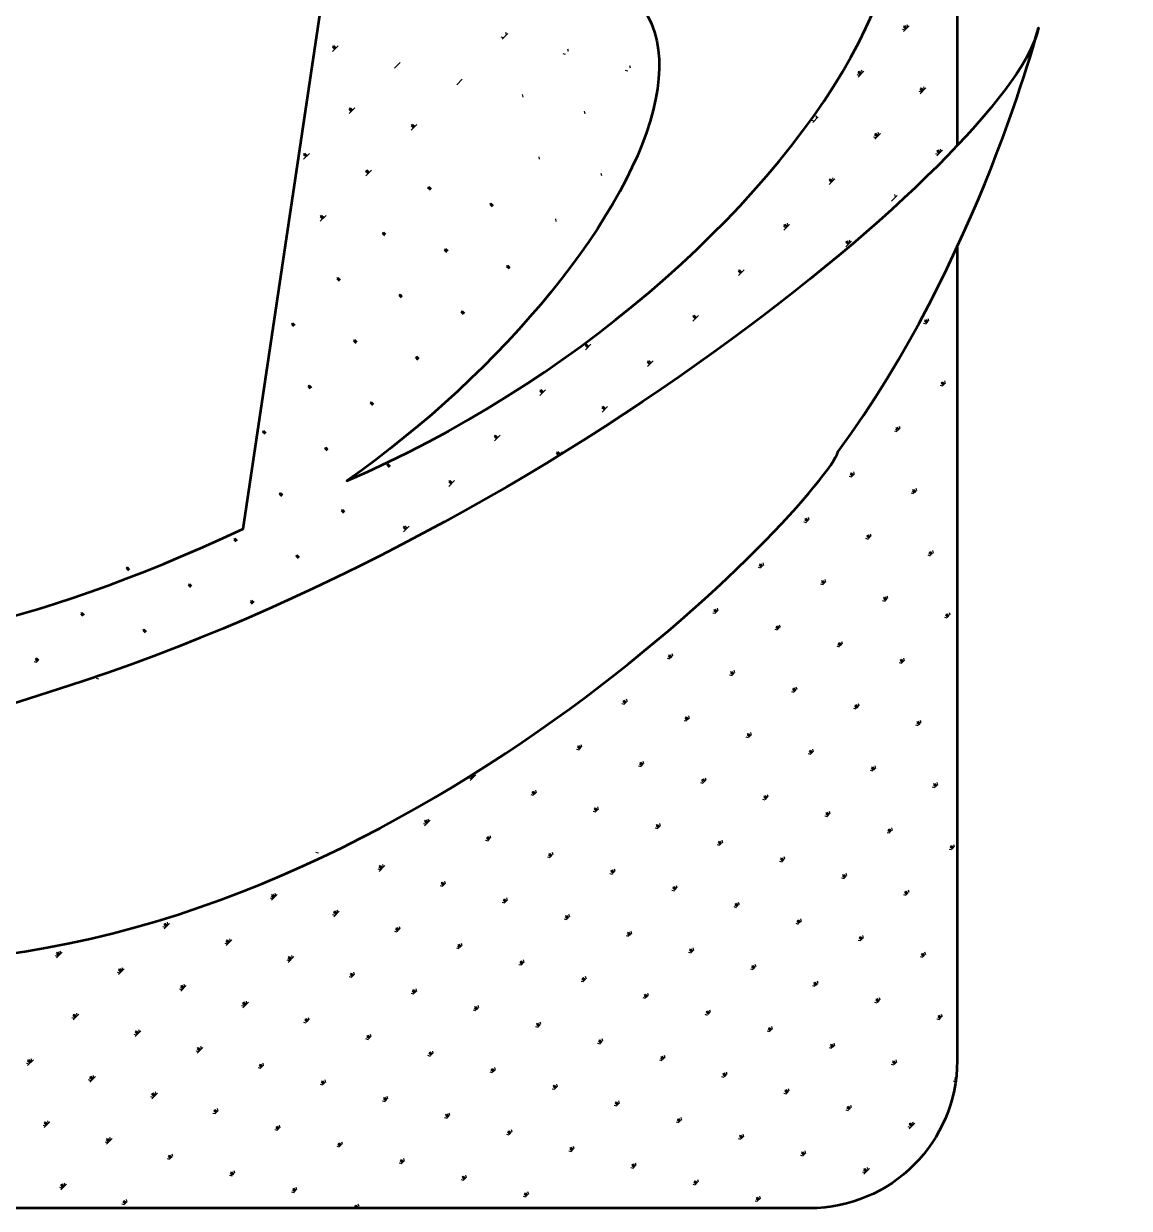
# Model space of a CAD drawing. Extents: x -2746917 to -971774, y -3334247 to -3250358.
# Drawn here: x -2189316 to -2188235, y -3277551 to -3276393 of the extents above; entities that cross this region are included whole.
import ezdxf

# ---------------------------------------------------------------- set-up
doc = ezdxf.new("R2010")
doc.units = 0
doc.header["$LTSCALE"] = 1000
doc.header["$MEASUREMENT"] = 0
doc.layers.get('0').update_dxf_attribs({"linetype": 'CONTINUOUS'})
doc.layers.add('PUB_TITLE', color=4, linetype='CONTINUOUS')

# ---------------------------------------------------------------- blocks, each defined once
blk = doc.blocks.new('A$C28727B96')
at = {"layer": 'PUB_TITLE', "color": 4}
for p, q in [((-297.7, 35497.7), (-300, 35500)), ((-297.1, 35498.4), (-299.8, 35501.2)), ((-299.8, 35495.7), (-294.3, 35501.2)), ((-296.4, 35499.1), (-298.6, 35501.4)), ((-295.7, 35499.8), (-296.3, 35502.3)), ((-691, 35489.5), (-693.4, 35490.1)), ((-692.4, 35488.1), (-686.8, 35493.7)), ((-688.2, 35492.3), (-688.9, 35494.7)), ((-298.4, 35497), (-300.9, 35497.7)), ((-856.2, 35478.3), (-858.4, 35480.5)), ((-855.5, 35479), (-858.3, 35481.7)), ((-858.3, 35476.2), (-852.7, 35481.7)), ((-854.8, 35479.7), (-857, 35481.9)), ((-627.5, 35476), (-628.1, 35478.4)), ((-797.6, 35459.9), (-792, 35465.5)), ((-630.3, 35473.2), (-632.7, 35473.9)), ((-569.5, 35456.9), (-572, 35457.6)), ((-566.8, 35459.7), (-567.4, 35462.2)), ((-342.9, 35452.6), (-345.3, 35453.2)), ((-342.2, 35453.3), (-344.4, 35455.5)), ((-341.5, 35454), (-344.3, 35456.8)), ((-344.3, 35451.2), (-338.7, 35456.8)), ((-340.8, 35454.7), (-343, 35456.9)), ((-340.1, 35455.4), (-340.8, 35457.8)), ((-736.8, 35443.6), (-731.3, 35449.2)), ((-279.4, 35439.1), (-280, 35441.5)), ((-671.9, 35431.5), (-672.6, 35434)), ((-282.2, 35436.3), (-284.6, 35437)), ((-281.5, 35437), (-283.7, 35439.2)), ((-280.8, 35437.7), (-283.6, 35440.5)), ((-283.6, 35434.9), (-278, 35440.5)), ((-280.1, 35438.4), (-282.3, 35440.6)), ((-839.9, 35417.5), (-842.1, 35419.8)), ((-839.2, 35418.2), (-842, 35421)), ((-842, 35415.5), (-836.5, 35421)), ((-838.5, 35418.9), (-840.8, 35421.2)), ((-611.2, 35415.3), (-611.9, 35417.7)), ((-387.3, 35408.1), (-389.8, 35408.8)), ((-388.7, 35406.7), (-383.2, 35412.3)), ((-384.6, 35410.9), (-385.2, 35413.3)), ((-779.2, 35401.3), (-781.4, 35403.5)), ((-778.5, 35402), (-781.3, 35404.8)), ((-781.3, 35399.2), (-775.7, 35404.8)), ((-777.8, 35402.7), (-780, 35404.9)), ((-325.9, 35392.6), (-328.2, 35394.8)), ((-325.2, 35393.3), (-328, 35396)), ((-328, 35390.5), (-322.5, 35396)), ((-324.5, 35393.9), (-326.8, 35396.2)), ((-323.8, 35394.6), (-324.5, 35397.1)), ((-326.6, 35391.9), (-329.1, 35392.5)), ((-884.4, 35373.1), (-886.6, 35375.3)), ((-883.7, 35373.8), (-886.5, 35376.6)), ((-886.5, 35371), (-880.9, 35376.6)), ((-883, 35374.5), (-885.2, 35376.7)), ((-655.7, 35370.8), (-656.3, 35373.2)), ((-265.9, 35375.6), (-268.3, 35376.2)), ((-265.2, 35376.3), (-267.4, 35378.5)), ((-264.5, 35377), (-267.3, 35379.8)), ((-267.3, 35374.2), (-261.7, 35379.8)), ((-263.8, 35377.7), (-266, 35379.9)), ((-263.1, 35378.4), (-263.8, 35380.8)), ((-823, 35357.5), (-825.7, 35360.3)), ((-825.7, 35354.7), (-820.2, 35360.3)), ((-822.3, 35358.2), (-824.5, 35360.4)), ((-823.7, 35356.8), (-825.9, 35359)), ((-594.9, 35354.5), (-595.6, 35357)), ((-370.4, 35348.1), (-372.6, 35350.3)), ((-369.7, 35348.8), (-372.5, 35351.6)), ((-372.5, 35346), (-366.9, 35351.6)), ((-369, 35349.5), (-371.2, 35351.7)), ((-368.3, 35350.2), (-369, 35352.6)), ((-762.9, 35340.6), (-765.2, 35342.8)), ((-762.2, 35341.2), (-765, 35344)), ((-761.5, 35341.9), (-763.8, 35344.2)), ((-702.2, 35324.3), (-704.4, 35326.5)), ((-701.5, 35325), (-704.3, 35327.8)), ((-700.8, 35325.7), (-703, 35327.9)), ((-311.7, 35329.7), (-306.2, 35335.3)), ((-307.6, 35333.9), (-308.2, 35336.3)), ((-868.1, 35312.4), (-870.3, 35314.6)), ((-867.4, 35313.1), (-870.2, 35315.8)), ((-870.2, 35310.3), (-864.6, 35315.8)), ((-866.7, 35313.8), (-868.9, 35316)), ((-639.4, 35310.1), (-640, 35312.5)), ((-414.8, 35303.6), (-417.1, 35305.9)), ((-414.1, 35304.3), (-416.9, 35307.1)), ((-416.9, 35301.6), (-411.4, 35307.1)), ((-413.4, 35305), (-415.7, 35307.3)), ((-412.8, 35305.7), (-413.4, 35308.2)), ((-807.4, 35296.1), (-809.6, 35298.3)), ((-806.7, 35296.8), (-809.5, 35299.6)), ((-806, 35297.5), (-808.2, 35299.7)), ((-353.4, 35288.1), (-356.2, 35290.8)), ((-356.2, 35285.3), (-350.6, 35290.8)), ((-352.7, 35288.8), (-354.9, 35291)), ((-352, 35289.5), (-352.7, 35291.9)), ((-746.7, 35279.8), (-748.9, 35282)), ((-746, 35280.5), (-748.7, 35283.3)), ((-745.3, 35281.2), (-747.5, 35283.4)), ((-354.1, 35287.4), (-356.3, 35289.6)), ((-685.9, 35263.6), (-688.2, 35265.8)), ((-685.2, 35264.2), (-688, 35267)), ((-684.5, 35264.9), (-686.8, 35267.2)), ((-459.3, 35259.2), (-461.5, 35261.4)), ((-458.6, 35259.9), (-461.4, 35262.7)), ((-461.4, 35257.1), (-455.8, 35262.7)), ((-457.9, 35260.6), (-460.1, 35262.8)), ((-851.8, 35251.6), (-854.1, 35253.9)), ((-851.1, 35252.3), (-853.9, 35255.1)), ((-850.4, 35253), (-852.7, 35255.3)), ((-791.1, 35235.4), (-793.3, 35237.6)), ((-790.4, 35236.1), (-793.2, 35238.8)), ((-789.7, 35236.8), (-791.9, 35239)), ((-730.4, 35219.1), (-732.6, 35221.3)), ((-729.7, 35219.8), (-732.5, 35222.6)), ((-729, 35220.5), (-731.2, 35222.7)), ((-896.3, 35207.2), (-898.5, 35209.4)), ((-895.6, 35207.9), (-898.4, 35210.7)), ((-894.9, 35208.6), (-897.1, 35210.8)), ((-503.7, 35214.7), (-506, 35217)), ((-503.1, 35215.4), (-505.8, 35218.2)), ((-505.8, 35212.7), (-500.3, 35218.2)), ((-502.4, 35216.1), (-504.6, 35218.3)), ((-277.8, 35209.7), (-280.2, 35210.3)), ((-277.1, 35210.4), (-279.3, 35212.6)), ((-276.4, 35211.1), (-279.2, 35213.9)), ((-275.7, 35211.8), (-277.9, 35214)), ((-275, 35212.5), (-275.7, 35214.9)), ((-835.6, 35190.9), (-837.8, 35193.1)), ((-834.9, 35191.6), (-837.6, 35194.4)), ((-834.2, 35192.3), (-836.4, 35194.5)), ((-608.9, 35186.6), (-611.2, 35188.8)), ((-608.2, 35187.2), (-611, 35190)), ((-611, 35184.5), (-605.5, 35190)), ((-607.5, 35187.9), (-609.8, 35190.2)), ((-774.8, 35174.6), (-777.1, 35176.9)), ((-774.1, 35175.3), (-776.9, 35178.1)), ((-773.4, 35176), (-775.7, 35178.3)), ((-548.2, 35170.3), (-550.4, 35172.5)), ((-547.5, 35171), (-550.3, 35173.8)), ((-550.3, 35168.2), (-544.7, 35173.8)), ((-546.8, 35171.7), (-549, 35173.9)), ((-260.8, 35149.7), (-263.1, 35151.9)), ((-260.1, 35150.3), (-262.9, 35153.1)), ((-259.5, 35151), (-261.7, 35153.3)), ((-258.8, 35151.7), (-259.4, 35154.2)), ((-880, 35146.5), (-882.2, 35148.7)), ((-879.3, 35147.2), (-882.1, 35149.9)), ((-878.6, 35147.8), (-880.9, 35150.1)), ((-653.4, 35142.1), (-655.6, 35144.3)), ((-652.7, 35142.8), (-655.5, 35145.6)), ((-655.5, 35140), (-649.9, 35145.6)), ((-652, 35143.5), (-654.2, 35145.7)), ((-261.5, 35149), (-264, 35149.6)), ((-819.3, 35130.2), (-821.5, 35132.4)), ((-818.6, 35130.9), (-821.4, 35133.7)), ((-817.9, 35131.6), (-820.1, 35133.8)), ((-592, 35126.5), (-594.7, 35129.3)), ((-594.7, 35123.7), (-589.2, 35129.3)), ((-591.3, 35127.2), (-593.5, 35129.4)), ((-592.7, 35125.8), (-594.9, 35128)), ((-923.8, 35102.7), (-926.6, 35105.5)), ((-923.1, 35103.4), (-925.3, 35105.6)), ((-305.3, 35105.2), (-307.5, 35107.4)), ((-304.6, 35105.9), (-307.4, 35108.7)), ((-303.9, 35106.6), (-306.1, 35108.8)), ((-303.2, 35107.3), (-303.9, 35109.7)), ((-924.5, 35102), (-926.7, 35104.2)), ((-697.8, 35097.6), (-700.1, 35099.9)), ((-697.1, 35098.3), (-699.9, 35101.1)), ((-699.9, 35095.6), (-694.4, 35101.1)), ((-696.5, 35099), (-698.7, 35101.3)), ((-306, 35104.5), (-308.4, 35105.2)), ((-863.7, 35085.7), (-866, 35088)), ((-863.1, 35086.4), (-865.8, 35089.2)), ((-862.4, 35087.1), (-864.6, 35089.3)), ((-637.1, 35081.4), (-639.3, 35083.6)), ((-636.4, 35082.1), (-639.2, 35084.8)), ((-639.2, 35079.3), (-633.6, 35084.8)), ((-635.7, 35082.8), (-637.9, 35085)), ((-247.4, 35088.8), (-247.7, 35088.9)), ((-803, 35069.5), (-805.2, 35071.7)), ((-802.3, 35070.2), (-805.1, 35072.9)), ((-801.6, 35070.8), (-803.9, 35073.1)), ((-350.4, 35060), (-352.9, 35060.7)), ((-349.8, 35060.7), (-352, 35063)), ((-349.1, 35061.4), (-351.8, 35064.2)), ((-348.4, 35062.1), (-350.6, 35064.4)), ((-347.7, 35062.8), (-348.3, 35065.3)), ((-742.3, 35053.2), (-744.5, 35055.4)), ((-741.6, 35053.9), (-744.4, 35056.7)), ((-744.4, 35051.1), (-738.8, 35056.7)), ((-740.9, 35054.6), (-743.1, 35056.8)), ((-288.3, 35045.2), (-291.1, 35047.9)), ((-287.6, 35045.9), (-289.9, 35048.1)), ((-286.9, 35046.6), (-287.6, 35049)), ((-908.2, 35041.3), (-910.4, 35043.5)), ((-907.5, 35042), (-910.3, 35044.7)), ((-906.8, 35042.7), (-909, 35044.9)), ((-289.7, 35043.8), (-292.1, 35044.4)), ((-289, 35044.5), (-291.2, 35046.7)), ((-847.5, 35025), (-849.7, 35027.2)), ((-846.8, 35025.7), (-849.6, 35028.5)), ((-846.1, 35026.4), (-848.3, 35028.6)), ((-394.9, 35015.6), (-397.3, 35016.2)), ((-394.2, 35016.3), (-396.4, 35018.5)), ((-393.5, 35017), (-396.3, 35019.8)), ((-392.8, 35017.7), (-395, 35019.9)), ((-392.1, 35018.4), (-392.8, 35020.8)), ((-786.8, 35008.7), (-789, 35011)), ((-786.1, 35009.4), (-788.8, 35012.2)), ((-788.8, 35006.6), (-783.3, 35012.2)), ((-785.4, 35010.1), (-787.6, 35012.3)), ((-333.5, 35000), (-335.7, 35002.2)), ((-332.8, 35000.7), (-335.6, 35003.5)), ((-332.1, 35001.4), (-334.3, 35003.6)), ((-331.4, 35002.1), (-332, 35004.5)), ((-952.7, 34996.8), (-954.9, 34999)), ((-952, 34997.5), (-954.7, 35000.3)), ((-951.3, 34998.2), (-953.5, 35000.4)), ((-334.2, 34999.3), (-336.6, 35000)), ((-891.9, 34980.6), (-894.2, 34982.8)), ((-891.2, 34981.2), (-894, 34984)), ((-890.5, 34981.9), (-892.8, 34984.2)), ((-273.4, 34983), (-275.9, 34983.7)), ((-272.8, 34983.7), (-275, 34986)), ((-272.1, 34984.4), (-274.8, 34987.2)), ((-271.4, 34985.1), (-273.6, 34987.4)), ((-270.7, 34985.8), (-271.3, 34988.3)), ((-1057.8, 34968.6), (-1060.1, 34970.9)), ((-1057.1, 34969.3), (-1059.9, 34972.1)), ((-1056.5, 34970), (-1058.7, 34972.3)), ((-439.4, 34971.1), (-441.8, 34971.8)), ((-438.7, 34971.8), (-440.9, 34974.1)), ((-438, 34972.5), (-440.7, 34975.3)), ((-437.3, 34973.2), (-439.5, 34975.4)), ((-436.6, 34973.9), (-437.2, 34976.3)), ((-996.4, 34953.1), (-999.2, 34955.8)), ((-995.7, 34953.8), (-997.9, 34956)), ((-378.6, 34954.9), (-381.1, 34955.5)), ((-377.9, 34955.6), (-380.2, 34957.8)), ((-377.2, 34956.3), (-380, 34959)), ((-376.5, 34956.9), (-378.8, 34959.2)), ((-375.9, 34957.6), (-376.5, 34960.1)), ((-997.1, 34952.4), (-999.3, 34954.6)), ((-315.1, 34941.4), (-315.8, 34943.8)), ((-936.4, 34936.1), (-938.6, 34938.3)), ((-935.7, 34936.8), (-938.5, 34939.6)), ((-935, 34937.5), (-937.2, 34939.7)), ((-481, 34929.5), (-481.7, 34931.9)), ((-317.9, 34938.6), (-320.3, 34939.2)), ((-317.2, 34939.3), (-319.4, 34941.5)), ((-316.5, 34940), (-319.3, 34942.8)), ((-315.8, 34940.7), (-318, 34942.9)), ((-1102.3, 34924.2), (-1104.5, 34926.4)), ((-1101.6, 34924.9), (-1104.4, 34927.7)), ((-1100.9, 34925.6), (-1103.1, 34927.8)), ((-483.8, 34926.7), (-486.2, 34927.3)), ((-483.1, 34927.4), (-485.3, 34929.6)), ((-482.4, 34928.1), (-485.2, 34930.8)), ((-481.7, 34928.8), (-484, 34931)), ((-257.2, 34922.3), (-259.6, 34923)), ((-256.5, 34923), (-258.7, 34925.2)), ((-255.8, 34923.7), (-258.6, 34926.5)), ((-255.1, 34924.4), (-257.3, 34926.6)), ((-254.4, 34925.1), (-255, 34927.5)), ((-1041.6, 34907.9), (-1043.8, 34910.1)), ((-1040.9, 34908.6), (-1043.7, 34911.4)), ((-1040.2, 34909.3), (-1042.4, 34911.5)), ((-423.1, 34910.4), (-425.5, 34911.1)), ((-422.4, 34911.1), (-424.6, 34913.3)), ((-421.7, 34911.8), (-424.5, 34914.6)), ((-421, 34912.5), (-423.2, 34914.7)), ((-420.3, 34913.2), (-421, 34915.6)), ((-361.7, 34894.8), (-363.9, 34897.1)), ((-361, 34895.5), (-363.7, 34898.3)), ((-360.3, 34896.2), (-362.5, 34898.4)), ((-359.6, 34896.9), (-360.2, 34899.3)), ((-526.9, 34883.6), (-529.7, 34886.4)), ((-526.2, 34884.3), (-528.4, 34886.5)), ((-525.5, 34885), (-526.1, 34887.4)), ((-362.4, 34894.1), (-364.8, 34894.8)), ((-1147.4, 34879), (-1149.9, 34879.7)), ((-1146.8, 34879.7), (-1149, 34882)), ((-1146.1, 34880.4), (-1148.8, 34883.2)), ((-1145.4, 34881.1), (-1147.6, 34883.3)), ((-528.3, 34882.2), (-530.7, 34882.9)), ((-527.6, 34882.9), (-529.8, 34885.1)), ((-301.6, 34877.9), (-304.1, 34878.5)), ((-300.9, 34878.6), (-303.2, 34880.8)), ((-300.2, 34879.3), (-303, 34882)), ((-299.5, 34879.9), (-301.8, 34882.2)), ((-298.9, 34880.6), (-299.5, 34883.1)), ((-1086.7, 34862.8), (-1089.1, 34863.4)), ((-1087.9, 34865.4), (-1088.2, 34865.7)), ((-1086.9, 34865.7), (-1088.1, 34866.9)), ((-1085.9, 34866.1), (-1086.9, 34867.1)), ((-467.5, 34866), (-470, 34866.6)), ((-466.8, 34866.6), (-469.1, 34868.9)), ((-466.2, 34867.3), (-468.9, 34870.1)), ((-465.5, 34868), (-467.7, 34870.3)), ((-464.8, 34868.7), (-465.4, 34871.2)), ((-406.1, 34850.4), (-408.3, 34852.6)), ((-405.4, 34851.1), (-408.2, 34853.8)), ((-404.7, 34851.8), (-407, 34854)), ((-404, 34852.5), (-404.7, 34854.9)), ((-572, 34838.5), (-574.2, 34840.7)), ((-571.3, 34839.2), (-574.1, 34841.9)), ((-570.6, 34839.9), (-572.9, 34842.1)), ((-569.9, 34840.5), (-570.6, 34843)), ((-406.8, 34849.7), (-409.2, 34850.3)), ((-572.7, 34837.8), (-575.2, 34838.4)), ((-346.1, 34833.4), (-348.5, 34834.1)), ((-345.4, 34834.1), (-347.6, 34836.3)), ((-344.7, 34834.8), (-347.5, 34837.6)), ((-344, 34835.5), (-346.2, 34837.7)), ((-343.3, 34836.2), (-344, 34838.6)), ((-512, 34821.5), (-514.4, 34822.1)), ((-511.3, 34822.2), (-513.5, 34824.4)), ((-510.6, 34822.9), (-513.4, 34825.7)), ((-509.9, 34823.6), (-512.1, 34825.8)), ((-509.2, 34824.3), (-509.9, 34826.7)), ((-285.4, 34817.1), (-287.8, 34817.8)), ((-284.7, 34817.8), (-286.9, 34820.1)), ((-284, 34818.5), (-286.7, 34821.3)), ((-283.3, 34819.2), (-285.5, 34821.4)), ((-282.6, 34819.9), (-283.2, 34822.3)), ((-451.3, 34805.2), (-453.7, 34805.9)), ((-450.6, 34805.9), (-452.8, 34808.1)), ((-449.9, 34806.6), (-452.7, 34809.4)), ((-449.2, 34807.3), (-451.4, 34809.5)), ((-448.5, 34808), (-449.1, 34810.4)), ((-617.2, 34793.3), (-619.6, 34794)), ((-616.5, 34794), (-618.7, 34796.2)), ((-615.8, 34794.7), (-618.6, 34797.5)), ((-615.1, 34795.4), (-617.3, 34797.6)), ((-614.4, 34796.1), (-615, 34798.5)), ((-389.2, 34790.3), (-391.9, 34793.1)), ((-388.5, 34791), (-390.7, 34793.3)), ((-387.8, 34791.7), (-388.4, 34794.2)), ((-555.1, 34778.4), (-557.8, 34781.2)), ((-554.4, 34779.1), (-556.6, 34781.4)), ((-553.7, 34779.8), (-554.3, 34782.3)), ((-390.5, 34789), (-393, 34789.6)), ((-389.8, 34789.6), (-392.1, 34791.9)), ((-719.6, 34767.9), (-720.2, 34770)), ((-556.5, 34777), (-558.9, 34777.7)), ((-555.8, 34777.7), (-558, 34780)), ((-329.8, 34772.7), (-332.2, 34773.3)), ((-329.1, 34773.4), (-331.3, 34775.6)), ((-328.4, 34774.1), (-331.2, 34776.9)), ((-327.7, 34774.8), (-330, 34777)), ((-327, 34775.5), (-327.7, 34777.9)), ((-722.4, 34765.1), (-724.8, 34765.8)), ((-723.7, 34763.7), (-718.2, 34769.3)), ((-721.7, 34765.8), (-723.7, 34767.8)), ((-721, 34766.5), (-722.8, 34768.4)), ((-720.3, 34767.2), (-722, 34768.9)), ((-495.7, 34760.8), (-498.2, 34761.4)), ((-495, 34761.5), (-497.3, 34763.7)), ((-494.3, 34762.2), (-497.1, 34764.9)), ((-493.6, 34762.9), (-495.9, 34765.1)), ((-492.9, 34763.6), (-493.6, 34766)), ((-268.4, 34757.1), (-270.6, 34759.3)), ((-267.7, 34757.8), (-270.5, 34760.6)), ((-267, 34758.5), (-269.2, 34760.7)), ((-266.3, 34759.2), (-267, 34761.6)), ((-661.6, 34748.9), (-664.1, 34749.5)), ((-660.9, 34749.6), (-663.2, 34751.8)), ((-660.2, 34750.2), (-663, 34753)), ((-659.5, 34750.9), (-661.8, 34753.2)), ((-658.9, 34751.6), (-659.5, 34754.1)), ((-434.3, 34745.2), (-436.5, 34747.4)), ((-433.6, 34745.9), (-436.4, 34748.7)), ((-432.9, 34746.6), (-435.1, 34748.8)), ((-432.2, 34747.3), (-432.9, 34749.7)), ((-269.1, 34756.4), (-271.5, 34757.1)), ((-600.2, 34733.3), (-602.4, 34735.5)), ((-599.5, 34734), (-602.3, 34736.8)), ((-598.8, 34734.7), (-601, 34736.9)), ((-598.1, 34735.4), (-598.8, 34737.8)), ((-435, 34744.5), (-437.4, 34745.2)), ((-766.1, 34721.4), (-768.3, 34723.6)), ((-765.4, 34722.1), (-768.2, 34724.8)), ((-768.2, 34719.3), (-762.6, 34724.8)), ((-764.7, 34722.8), (-767, 34725)), ((-764, 34723.5), (-764.7, 34725.9)), ((-600.9, 34732.6), (-603.3, 34733.2)), ((-374.3, 34728.2), (-376.7, 34728.9)), ((-373.6, 34728.9), (-375.8, 34731.1)), ((-372.9, 34729.6), (-375.7, 34732.4)), ((-372.2, 34730.3), (-374.4, 34732.5)), ((-371.5, 34731), (-372.1, 34733.4)), ((-766.8, 34720.7), (-769.2, 34721.3)), ((-540.2, 34716.3), (-542.6, 34717)), ((-539.5, 34717), (-541.7, 34719.2)), ((-538.8, 34717.7), (-541.6, 34720.5)), ((-538.1, 34718.4), (-540.3, 34720.6)), ((-537.4, 34719.1), (-538.1, 34721.5)), ((-313.5, 34712), (-316, 34712.6)), ((-312.8, 34712.7), (-315.1, 34714.9)), ((-312.2, 34713.3), (-314.9, 34716.1)), ((-311.5, 34714), (-313.7, 34716.3)), ((-310.8, 34714.7), (-311.4, 34717.2)), ((-706.1, 34704.4), (-708.5, 34705.1)), ((-705.4, 34705.1), (-707.6, 34707.3)), ((-704.7, 34705.8), (-707.5, 34708.6)), ((-704, 34706.5), (-706.2, 34708.7)), ((-703.3, 34707.2), (-704, 34709.6)), ((-479.5, 34700), (-481.9, 34700.7)), ((-478.8, 34700.7), (-481, 34703)), ((-478.1, 34701.4), (-480.8, 34704.2)), ((-477.4, 34702.1), (-479.6, 34704.4)), ((-476.7, 34702.8), (-477.3, 34705.3)), ((-250.7, 34697.8), (-253, 34700)), ((-250, 34698.5), (-250.7, 34700.9)), ((-872, 34692.5), (-874.4, 34693.1)), ((-645.4, 34688.1), (-647.8, 34688.8)), ((-644.7, 34688.8), (-646.9, 34691.1)), ((-644, 34689.5), (-646.7, 34692.3)), ((-643.3, 34690.2), (-645.5, 34692.4)), ((-642.6, 34690.9), (-643.2, 34693.3)), ((-415.9, 34686.6), (-416.6, 34689)), ((-252.8, 34695.7), (-255.2, 34696.3)), ((-252.1, 34696.4), (-254.3, 34698.6)), ((-251.4, 34697.1), (-254.2, 34699.9)), ((-811.3, 34676.2), (-813.7, 34676.9)), ((-810.6, 34676.9), (-812.8, 34679.1)), ((-809.9, 34677.6), (-812.7, 34680.4)), ((-812.7, 34674.8), (-807.1, 34680.4)), ((-809.2, 34678.3), (-811.4, 34680.5)), ((-808.5, 34679), (-809.1, 34681.4)), ((-581.9, 34674.6), (-582.5, 34677.1)), ((-418.7, 34683.8), (-421.2, 34684.4)), ((-418, 34684.5), (-420.3, 34686.7)), ((-417.3, 34685.2), (-420.1, 34687.9)), ((-416.6, 34685.9), (-418.9, 34688.1)), ((-584.6, 34671.9), (-587.1, 34672.5)), ((-583.9, 34672.6), (-586.2, 34674.8)), ((-583.2, 34673.3), (-586, 34676)), ((-582.5, 34673.9), (-584.8, 34676.2)), ((-358, 34667.5), (-360.4, 34668.2)), ((-357.3, 34668.2), (-359.5, 34670.4)), ((-356.6, 34668.9), (-359.4, 34671.7)), ((-355.9, 34669.6), (-358.1, 34671.8)), ((-355.2, 34670.3), (-355.9, 34672.7)), ((-750.5, 34659.9), (-753, 34660.6)), ((-749.8, 34660.6), (-752.1, 34662.9)), ((-749.2, 34661.3), (-751.9, 34664.1)), ((-748.5, 34662), (-750.7, 34664.3)), ((-747.8, 34662.7), (-748.4, 34665.2)), ((-523.9, 34655.6), (-526.3, 34656.2)), ((-523.2, 34656.3), (-525.4, 34658.5)), ((-522.5, 34657), (-525.3, 34659.8)), ((-521.8, 34657.7), (-524, 34659.9)), ((-521.1, 34658.4), (-521.8, 34660.8)), ((-296.6, 34651.9), (-298.8, 34654.1)), ((-295.9, 34652.6), (-298.7, 34655.4)), ((-295.2, 34653.3), (-297.4, 34655.5)), ((-294.5, 34654), (-295.1, 34656.4)), ((-916.5, 34648), (-918.9, 34648.7)), ((-915.8, 34648.7), (-918, 34651)), ((-915.1, 34649.4), (-917.8, 34652.2)), ((-917.8, 34646.6), (-912.3, 34652.2)), ((-914.4, 34650.1), (-916.6, 34652.3)), ((-913.7, 34650.8), (-914.3, 34653.2)), ((-689.8, 34643.7), (-692.2, 34644.3)), ((-689.1, 34644.4), (-691.3, 34646.6)), ((-688.4, 34645.1), (-691.2, 34647.8)), ((-687.7, 34645.8), (-690, 34648)), ((-687, 34646.5), (-687.7, 34648.9)), ((-462.5, 34640), (-464.7, 34642.2)), ((-461.8, 34640.7), (-464.6, 34643.5)), ((-461.1, 34641.4), (-463.3, 34643.6)), ((-460.4, 34642.1), (-461.1, 34644.5)), ((-297.3, 34651.2), (-299.7, 34651.9)), ((-855.7, 34631.8), (-858.2, 34632.4)), ((-855, 34632.5), (-857.3, 34634.7)), ((-854.3, 34633.2), (-857.1, 34635.9)), ((-857.1, 34630.4), (-851.6, 34635.9)), ((-853.6, 34633.9), (-855.9, 34636.1)), ((-852.9, 34634.5), (-853.6, 34637)), ((-627.7, 34628.8), (-630.5, 34631.6)), ((-627, 34629.5), (-629.2, 34631.7)), ((-626.3, 34630.2), (-627, 34632.6)), ((-463.2, 34639.3), (-465.6, 34640)), ((-1021.6, 34619.9), (-1024.1, 34620.5)), ((-1020.9, 34620.5), (-1023.2, 34622.8)), ((-1020.2, 34621.2), (-1023, 34624)), ((-1023, 34618.5), (-1017.5, 34624)), ((-1019.5, 34621.9), (-1021.8, 34624.2)), ((-1018.9, 34622.6), (-1019.5, 34625.1)), ((-793.6, 34616.9), (-796.4, 34619.7)), ((-792.9, 34617.6), (-795.1, 34619.8)), ((-792.2, 34618.3), (-792.9, 34620.7)), ((-629.1, 34627.4), (-631.5, 34628.1)), ((-628.4, 34628.1), (-630.6, 34630.3)), ((-402.5, 34623), (-404.9, 34623.7)), ((-401.8, 34623.7), (-404, 34626)), ((-401.1, 34624.4), (-403.8, 34627.2)), ((-400.4, 34625.1), (-402.6, 34627.4)), ((-399.7, 34625.8), (-400.3, 34628.3)), ((-959.5, 34605), (-962.3, 34607.8)), ((-962.3, 34602.2), (-956.7, 34607.8)), ((-958.8, 34605.7), (-961, 34607.9)), ((-958.1, 34606.4), (-958.8, 34608.8)), ((-795, 34615.5), (-797.4, 34616.1)), ((-794.3, 34616.2), (-796.5, 34618.4)), ((-568.4, 34611.1), (-570.8, 34611.8)), ((-567.7, 34611.8), (-569.9, 34614.1)), ((-567, 34612.5), (-569.8, 34615.3)), ((-566.3, 34613.2), (-568.5, 34615.4)), ((-565.6, 34613.9), (-566.2, 34616.3)), ((-341.7, 34606.8), (-344.2, 34607.4)), ((-341, 34607.5), (-343.3, 34609.7)), ((-340.3, 34608.2), (-343.1, 34610.9)), ((-339.6, 34608.9), (-341.9, 34611.1)), ((-338.9, 34609.6), (-339.6, 34612)), ((-1125.4, 34593.1), (-1128.2, 34595.8)), ((-1128.2, 34590.3), (-1122.6, 34595.8)), ((-1124.7, 34593.8), (-1127, 34596)), ((-1124, 34594.4), (-1124.7, 34596.9)), ((-960.9, 34603.6), (-963.3, 34604.2)), ((-960.2, 34604.3), (-962.4, 34606.5)), ((-734.3, 34599.2), (-736.7, 34599.9)), ((-733.6, 34599.9), (-735.8, 34602.1)), ((-732.9, 34600.6), (-735.7, 34603.4)), ((-732.2, 34601.3), (-734.4, 34603.5)), ((-731.5, 34602), (-732.1, 34604.4)), ((-506.9, 34595.6), (-509.2, 34597.8)), ((-506.2, 34596.3), (-509, 34599)), ((-505.6, 34596.9), (-507.8, 34599.2)), ((-504.9, 34597.6), (-505.5, 34600.1)), ((-1126.8, 34591.7), (-1129.2, 34592.3)), ((-1126.1, 34592.4), (-1128.3, 34594.6)), ((-900.2, 34587.3), (-902.6, 34588)), ((-899.5, 34588), (-901.7, 34590.2)), ((-898.8, 34588.7), (-901.6, 34591.5)), ((-901.6, 34585.9), (-896, 34591.5)), ((-898.1, 34589.4), (-900.3, 34591.6)), ((-897.4, 34590.1), (-898.1, 34592.5)), ((-672.8, 34583.6), (-675.1, 34585.9)), ((-672.2, 34584.3), (-674.9, 34587.1)), ((-671.5, 34585), (-673.7, 34587.3)), ((-670.8, 34585.7), (-671.4, 34588.2)), ((-507.6, 34594.9), (-510.1, 34595.5)), ((-281, 34590.5), (-283.4, 34591.2)), ((-280.3, 34591.2), (-282.5, 34593.4)), ((-279.6, 34591.9), (-282.4, 34594.7)), ((-278.9, 34592.6), (-281.1, 34594.8)), ((-278.2, 34593.3), (-278.9, 34595.7)), ((-1066.1, 34575.4), (-1068.5, 34576.1)), ((-1065.4, 34576.1), (-1067.6, 34578.3)), ((-1064.7, 34576.8), (-1067.5, 34579.6)), ((-1067.5, 34574), (-1061.9, 34579.6)), ((-1064, 34577.5), (-1066.2, 34579.7)), ((-1063.3, 34578.2), (-1064, 34580.6)), ((-838.8, 34571.7), (-841, 34574)), ((-838.1, 34572.4), (-840.8, 34575.2)), ((-837.4, 34573.1), (-839.6, 34575.3)), ((-836.7, 34573.8), (-837.3, 34576.2)), ((-673.5, 34583), (-676, 34583.6)), ((-446.9, 34578.6), (-449.3, 34579.2)), ((-446.2, 34579.3), (-448.4, 34581.5)), ((-445.5, 34580), (-448.3, 34582.8)), ((-444.8, 34580.7), (-447, 34582.9)), ((-444.1, 34581.4), (-444.8, 34583.8)), ((-1004.7, 34559.8), (-1006.9, 34562)), ((-1004, 34560.5), (-1006.7, 34563.3)), ((-1006.7, 34557.7), (-1001.2, 34563.3)), ((-1003.3, 34561.2), (-1005.5, 34563.4)), ((-1002.6, 34561.9), (-1003.2, 34564.3)), ((-839.5, 34571), (-841.9, 34571.7)), ((-612.8, 34566.7), (-615.2, 34567.3)), ((-612.1, 34567.4), (-614.3, 34569.6)), ((-611.4, 34568.1), (-614.2, 34570.8)), ((-610.7, 34568.8), (-613, 34571)), ((-610, 34569.5), (-610.7, 34571.9)), ((-386.2, 34562.3), (-388.6, 34563)), ((-385.5, 34563), (-387.7, 34565.2)), ((-384.8, 34563.7), (-387.6, 34566.5)), ((-384.1, 34564.4), (-386.3, 34566.6)), ((-383.4, 34565.1), (-384.1, 34567.5)), ((-1005.4, 34559.1), (-1007.8, 34559.8)), ((-778.7, 34554.8), (-781.2, 34555.4)), ((-778, 34555.5), (-780.3, 34557.7)), ((-777.3, 34556.2), (-780.1, 34558.9)), ((-776.6, 34556.9), (-778.9, 34559.1)), ((-775.9, 34557.5), (-776.6, 34560)), ((-552.1, 34550.4), (-554.5, 34551.1)), ((-551.4, 34551.1), (-553.6, 34553.3)), ((-550.7, 34551.8), (-553.5, 34554.6)), ((-550, 34552.5), (-552.2, 34554.7)), ((-549.3, 34553.2), (-550, 34555.6)), ((-324.1, 34547.4), (-326.8, 34550.2)), ((-323.4, 34548.1), (-325.6, 34550.4)), ((-322.7, 34548.8), (-323.3, 34551.3)), ((-944.6, 34542.9), (-947.1, 34543.5)), ((-943.9, 34543.6), (-946.2, 34545.8)), ((-943.2, 34544.2), (-946, 34547)), ((-946, 34541.5), (-940.5, 34547)), ((-942.6, 34544.9), (-944.8, 34547.2)), ((-941.9, 34545.6), (-942.5, 34548.1)), ((-718, 34538.5), (-720.4, 34539.1)), ((-717.3, 34539.2), (-719.5, 34541.4)), ((-716.6, 34539.9), (-719.4, 34542.7)), ((-715.9, 34540.6), (-718.1, 34542.8)), ((-715.2, 34541.3), (-715.9, 34543.7)), ((-490, 34535.5), (-492.8, 34538.3)), ((-489.3, 34536.2), (-491.5, 34538.4)), ((-488.6, 34536.9), (-489.2, 34539.3)), ((-325.5, 34546), (-327.9, 34546.7)), ((-324.8, 34546.7), (-327, 34549)), ((-1110.5, 34530.9), (-1113, 34531.6)), ((-1109.8, 34531.6), (-1112.1, 34533.9)), ((-1109.2, 34532.3), (-1111.9, 34535.1)), ((-1111.9, 34529.6), (-1106.4, 34535.1)), ((-1108.5, 34533), (-1110.7, 34535.3)), ((-1107.8, 34533.7), (-1108.4, 34536.2)), ((-883.9, 34526.6), (-886.3, 34527.2)), ((-883.2, 34527.3), (-885.4, 34529.5)), ((-882.5, 34528), (-885.3, 34530.8)), ((-881.8, 34528.7), (-884, 34530.9)), ((-881.1, 34529.4), (-881.8, 34531.8)), ((-655.9, 34523.6), (-658.7, 34526.4)), ((-655.2, 34524.3), (-657.4, 34526.5)), ((-654.5, 34525), (-655.1, 34527.4)), ((-491.4, 34534.1), (-493.8, 34534.8)), ((-490.7, 34534.8), (-492.9, 34537.1)), ((-264.7, 34529.8), (-267.2, 34530.4)), ((-264, 34530.5), (-266.3, 34532.7)), ((-263.3, 34531.2), (-266.1, 34533.9)), ((-262.6, 34531.9), (-264.9, 34534.1)), ((-261.9, 34532.6), (-262.6, 34535)), ((-1049.8, 34514.7), (-1052.2, 34515.3)), ((-1049.1, 34515.4), (-1051.3, 34517.6)), ((-1048.4, 34516.1), (-1051.2, 34518.8)), ((-1051.2, 34513.3), (-1045.6, 34518.8)), ((-1047.7, 34516.8), (-1050, 34519)), ((-1047, 34517.5), (-1047.7, 34519.9)), ((-820.4, 34513.1), (-821.1, 34515.5)), ((-657.3, 34522.2), (-659.7, 34522.9)), ((-656.6, 34522.9), (-658.8, 34525.1)), ((-430.6, 34517.9), (-433.1, 34518.5)), ((-429.9, 34518.6), (-432.2, 34520.8)), ((-429.2, 34519.3), (-432, 34522)), ((-428.6, 34519.9), (-430.8, 34522.2)), ((-427.9, 34520.6), (-428.5, 34523.1)), ((-986.3, 34501.2), (-987, 34503.6)), ((-823.2, 34510.3), (-825.6, 34511)), ((-822.5, 34511), (-824.7, 34513.2)), ((-821.8, 34511.7), (-824.6, 34514.5)), ((-821.1, 34512.4), (-823.3, 34514.6)), ((-596.5, 34506), (-599, 34506.6)), ((-595.9, 34506.6), (-598.1, 34508.9)), ((-595.2, 34507.3), (-597.9, 34510.1)), ((-594.5, 34508), (-596.7, 34510.3)), ((-593.8, 34508.7), (-594.4, 34511.2)), ((-369.2, 34502.3), (-371.4, 34504.5)), ((-368.5, 34503), (-371.3, 34505.8)), ((-367.8, 34503.7), (-370, 34505.9)), ((-367.1, 34504.4), (-367.8, 34506.8)), ((-1152.2, 34489.3), (-1152.9, 34491.7)), ((-989.1, 34498.4), (-991.5, 34499.1)), ((-988.4, 34499.1), (-990.6, 34501.3)), ((-987.7, 34499.8), (-990.5, 34502.6)), ((-990.5, 34497), (-984.9, 34502.6)), ((-987, 34500.5), (-989.2, 34502.7)), ((-762.5, 34494), (-764.9, 34494.7)), ((-761.8, 34494.7), (-764, 34497)), ((-761.1, 34495.4), (-763.8, 34498.2)), ((-760.4, 34496.1), (-762.6, 34498.3)), ((-759.7, 34496.8), (-760.3, 34499.2)), ((-535.1, 34490.4), (-537.3, 34492.6)), ((-534.4, 34491.1), (-537.2, 34493.8)), ((-533.7, 34491.8), (-536, 34494)), ((-533, 34492.5), (-533.7, 34494.9)), ((-369.9, 34501.6), (-372.3, 34502.2)), ((-1155, 34486.5), (-1157.4, 34487.1)), ((-1154.3, 34487.2), (-1156.5, 34489.4)), ((-1153.6, 34487.9), (-1156.4, 34490.7)), ((-1156.4, 34485.1), (-1150.8, 34490.7)), ((-1152.9, 34488.6), (-1155.1, 34490.8)), ((-928.4, 34482.1), (-930.8, 34482.8)), ((-927.7, 34482.8), (-929.9, 34485)), ((-927, 34483.5), (-929.8, 34486.3)), ((-926.3, 34484.2), (-928.5, 34486.4)), ((-925.6, 34484.9), (-926.2, 34487.3)), ((-701, 34478.5), (-703.3, 34480.7)), ((-700.3, 34479.2), (-703.1, 34481.9)), ((-699.6, 34479.9), (-701.9, 34482.1)), ((-698.9, 34480.5), (-699.6, 34483)), ((-535.8, 34489.7), (-538.2, 34490.3)), ((-309.2, 34485.3), (-311.6, 34486)), ((-308.5, 34486), (-310.7, 34488.2)), ((-307.8, 34486.7), (-310.6, 34489.5)), ((-307.1, 34487.4), (-309.3, 34489.6)), ((-306.4, 34488.1), (-307.1, 34490.5)), ((-1094.3, 34470.2), (-1096.7, 34470.9)), ((-1093.6, 34470.9), (-1095.8, 34473.1)), ((-1092.9, 34471.6), (-1095.7, 34474.4)), ((-1095.7, 34468.8), (-1090.1, 34474.4)), ((-1092.2, 34472.3), (-1094.4, 34474.5)), ((-1091.5, 34473), (-1092.1, 34475.4)), ((-866.9, 34466.6), (-869.2, 34468.8)), ((-866.2, 34467.2), (-869, 34470)), ((-865.6, 34467.9), (-867.8, 34470.2)), ((-864.9, 34468.6), (-865.5, 34471.1)), ((-701.7, 34477.8), (-704.2, 34478.4)), ((-475.1, 34473.4), (-477.5, 34474.1)), ((-474.4, 34474.1), (-476.6, 34476.3)), ((-473.7, 34474.8), (-476.5, 34477.6)), ((-473, 34475.5), (-475.2, 34477.7)), ((-472.3, 34476.2), (-473, 34478.6)), ((-248.9, 34469.2), (-250.9, 34469.7)), ((-248.7, 34470.7), (-250, 34472)), ((-248.5, 34471.9), (-249.8, 34473.2)), ((-249.8, 34467.7), (-249, 34468.5)), ((-248.4, 34473.2), (-248.6, 34473.4)), ((-1032.8, 34454.6), (-1035.1, 34456.9)), ((-1032.2, 34455.3), (-1034.9, 34458.1)), ((-1034.9, 34452.6), (-1029.4, 34458.1)), ((-1031.5, 34456), (-1033.7, 34458.3)), ((-1030.8, 34456.7), (-1031.4, 34459.2)), ((-867.6, 34465.9), (-870.1, 34466.5)), ((-641, 34461.5), (-643.4, 34462.1)), ((-640.3, 34462.2), (-642.5, 34464.4)), ((-639.6, 34462.9), (-642.4, 34465.7)), ((-638.9, 34463.6), (-641.1, 34465.8)), ((-638.2, 34464.3), (-638.9, 34466.7)), ((-414.4, 34457.1), (-416.8, 34457.8)), ((-413.7, 34457.8), (-415.9, 34460.1)), ((-413, 34458.5), (-415.8, 34461.3)), ((-412.3, 34459.2), (-414.5, 34461.4)), ((-411.6, 34459.9), (-412.2, 34462.3)), ((-1033.5, 34453.9), (-1036, 34454.6)), ((-806.9, 34449.6), (-809.3, 34450.2)), ((-806.2, 34450.3), (-808.4, 34452.5)), ((-805.5, 34451), (-808.3, 34453.8)), ((-804.8, 34451.7), (-807, 34453.9)), ((-804.1, 34452.4), (-804.8, 34454.8)), ((-580.3, 34445.2), (-582.7, 34445.9)), ((-579.6, 34445.9), (-581.8, 34448.1)), ((-578.9, 34446.6), (-581.7, 34449.4)), ((-578.2, 34447.3), (-580.4, 34449.5)), ((-577.5, 34448), (-578.1, 34450.4)), ((-350.9, 34443.6), (-351.5, 34446.1)), ((-972.8, 34437.7), (-975.2, 34438.3)), ((-972.1, 34438.4), (-974.3, 34440.6)), ((-971.4, 34439.1), (-974.2, 34441.8)), ((-970.7, 34439.8), (-973, 34442)), ((-970, 34440.5), (-970.7, 34442.9)), ((-746.2, 34433.3), (-748.6, 34434)), ((-745.5, 34434), (-747.7, 34436.2)), ((-744.8, 34434.7), (-747.6, 34437.5)), ((-744.1, 34435.4), (-746.3, 34437.6)), ((-743.4, 34436.1), (-744.1, 34438.5)), ((-516.8, 34431.7), (-517.4, 34434.2)), ((-353.6, 34440.9), (-356.1, 34441.5)), ((-352.9, 34441.6), (-355.2, 34443.8)), ((-352.2, 34442.3), (-355, 34445)), ((-351.6, 34443), (-353.8, 34445.2)), ((-1138.7, 34425.8), (-1141.2, 34426.4)), ((-1138, 34426.5), (-1140.3, 34428.7)), ((-1137.3, 34427.2), (-1140.1, 34429.9)), ((-1140.1, 34424.4), (-1134.6, 34429.9)), ((-1136.6, 34427.8), (-1138.9, 34430.1)), ((-1135.9, 34428.5), (-1136.6, 34431)), ((-911.4, 34422.1), (-913.6, 34424.3)), ((-910.7, 34422.8), (-913.5, 34425.6)), ((-910, 34423.5), (-912.2, 34425.7)), ((-909.3, 34424.2), (-910, 34426.6)), ((-682.7, 34419.8), (-683.3, 34422.3)), ((-519.5, 34429), (-522, 34429.6)), ((-518.9, 34429.6), (-521.1, 34431.9)), ((-518.2, 34430.3), (-520.9, 34433.1)), ((-517.5, 34431), (-519.7, 34433.3)), ((-292.9, 34424.6), (-295.3, 34425.2)), ((-292.2, 34425.3), (-294.4, 34427.5)), ((-291.5, 34426), (-294.3, 34428.8)), ((-294.3, 34423.2), (-288.7, 34428.8)), ((-290.8, 34426.7), (-293.1, 34428.9)), ((-290.1, 34427.4), (-290.8, 34429.8)), ((-1077.3, 34410.2), (-1079.5, 34412.4)), ((-1076.6, 34410.9), (-1079.4, 34413.7)), ((-1079.4, 34408.1), (-1073.8, 34413.7)), ((-1075.9, 34411.6), (-1078.1, 34413.8)), ((-1075.2, 34412.3), (-1075.9, 34414.7)), ((-912.1, 34421.4), (-914.5, 34422.1)), ((-685.5, 34417), (-687.9, 34417.7)), ((-684.8, 34417.7), (-687, 34420)), ((-684.1, 34418.4), (-686.8, 34421.2)), ((-683.4, 34419.1), (-685.6, 34421.3)), ((-458.8, 34412.7), (-461.2, 34413.3)), ((-458.1, 34413.4), (-460.3, 34415.6)), ((-457.4, 34414.1), (-460.2, 34416.9)), ((-456.7, 34414.8), (-459, 34417)), ((-456, 34415.5), (-456.7, 34417.9)), ((-1078, 34409.5), (-1080.4, 34410.1)), ((-851.4, 34405.1), (-853.8, 34405.8)), ((-850.7, 34405.8), (-852.9, 34408)), ((-850, 34406.5), (-852.8, 34409.3)), ((-849.3, 34407.2), (-851.5, 34409.4)), ((-848.6, 34407.9), (-849.2, 34410.3)), ((-624.7, 34400.8), (-627.2, 34401.4)), ((-624, 34401.5), (-626.3, 34403.7)), ((-623.3, 34402.2), (-626.1, 34404.9)), ((-622.6, 34402.9), (-624.9, 34405.1)), ((-622, 34403.5), (-622.6, 34406)), ((-397.4, 34397.1), (-399.6, 34399.3)), ((-396.7, 34397.8), (-399.5, 34400.6)), ((-396, 34398.5), (-398.2, 34400.7)), ((-395.3, 34399.2), (-396, 34401.6)), ((-1017.3, 34393.2), (-1019.7, 34393.9)), ((-1016.6, 34393.9), (-1018.8, 34396.1)), ((-1015.9, 34394.6), (-1018.7, 34397.4)), ((-1015.2, 34395.3), (-1017.4, 34397.5)), ((-1014.5, 34396), (-1015.1, 34398.4)), ((-790.6, 34388.9), (-793.1, 34389.5)), ((-789.9, 34389.6), (-792.2, 34391.8)), ((-789.2, 34390.2), (-792, 34393)), ((-788.6, 34390.9), (-790.8, 34393.2)), ((-787.9, 34391.6), (-788.5, 34394.1)), ((-563.3, 34385.2), (-565.5, 34387.4)), ((-562.6, 34385.9), (-565.4, 34388.7)), ((-561.9, 34386.6), (-564.1, 34388.8)), ((-561.2, 34387.3), (-561.9, 34389.7)), ((-398.1, 34396.4), (-400.5, 34397.1)), ((-956.5, 34376.9), (-959, 34377.6)), ((-955.9, 34377.6), (-958.1, 34379.9)), ((-955.2, 34378.3), (-957.9, 34381.1)), ((-954.5, 34379), (-956.7, 34381.3)), ((-953.8, 34379.7), (-954.4, 34382.2)), ((-728.5, 34374), (-731.3, 34376.8)), ((-727.8, 34374.7), (-730, 34376.9)), ((-727.1, 34375.4), (-727.8, 34377.8)), ((-564, 34384.5), (-566.4, 34385.2)), ((-337.4, 34380.1), (-339.8, 34380.8)), ((-336.7, 34380.8), (-338.9, 34383.1)), ((-336, 34381.5), (-338.8, 34384.3)), ((-338.8, 34378.8), (-333.2, 34384.3)), ((-335.3, 34382.2), (-337.5, 34384.4)), ((-334.6, 34382.9), (-335.2, 34385.3)), ((-1122.5, 34365), (-1124.9, 34365.7)), ((-1121.8, 34365.7), (-1124, 34368)), ((-1121.1, 34366.4), (-1123.8, 34369.2)), ((-1123.8, 34363.6), (-1118.3, 34369.2)), ((-1120.4, 34367.1), (-1122.6, 34369.3)), ((-1119.7, 34367.8), (-1120.3, 34370.2)), ((-894.4, 34362.1), (-897.2, 34364.8)), ((-893.7, 34362.8), (-896, 34365)), ((-893, 34363.5), (-893.7, 34365.9)), ((-729.9, 34372.6), (-732.3, 34373.2)), ((-729.2, 34373.3), (-731.4, 34375.5)), ((-503.3, 34368.2), (-505.7, 34368.9)), ((-502.6, 34368.9), (-504.8, 34371.1)), ((-501.9, 34369.6), (-504.7, 34372.4)), ((-501.2, 34370.3), (-503.4, 34372.5)), ((-500.5, 34371), (-501.1, 34373.4)), ((-1060.3, 34350.2), (-1063.1, 34352.9)), ((-1059.6, 34350.8), (-1061.9, 34353.1)), ((-1058.9, 34351.5), (-1059.6, 34354)), ((-895.8, 34360.7), (-898.2, 34361.3)), ((-895.1, 34361.4), (-897.3, 34363.6)), ((-669.2, 34356.3), (-671.6, 34357)), ((-668.5, 34357), (-670.7, 34359.2)), ((-667.8, 34357.7), (-670.6, 34360.5)), ((-667.1, 34358.4), (-669.3, 34360.6)), ((-666.4, 34359.1), (-667.1, 34361.5)), ((-441.9, 34352.7), (-444.1, 34354.9)), ((-441.2, 34353.3), (-443.9, 34356.1)), ((-440.5, 34354), (-442.7, 34356.3)), ((-439.8, 34354.7), (-440.4, 34357.2)), ((-1061.7, 34348.8), (-1064.2, 34349.4)), ((-1061, 34349.5), (-1063.3, 34351.7)), ((-834.8, 34345.5), (-836.6, 34347.3)), ((-833.7, 34345.8), (-836.5, 34348.6)), ((-833, 34346.5), (-835.2, 34348.7)), ((-832.3, 34347.2), (-833, 34349.6)), ((-442.5, 34352), (-445, 34352.6))]:
    blk.add_line(p, q, dxfattribs=at)
at = {"layer": 'PUB_TITLE', "color": 4, "lineweight": 53}
for points, knots in [([(-2097.9, 35264.9), (-2097.9, 35657.3), (-2097.9, 36051.8), (-2097.9, 36051.8), (-2097.9, 36131.1), (-2033.1, 36196), (-1953.8, 36196), (-1953.8, 36196), (-391.6, 36196), (-391.6, 36196), (-312.3, 36196), (-247.4, 36131.1), (-247.4, 36051.8), (-247.4, 36051.8), (-247.4, 35733.4), (-247.4, 35384)], [6.497483, 6.497483, 6.497483, 6.497483, 7, 7, 7, 8, 8, 8, 9, 9, 9, 10, 10, 10, 10.451509, 10.451509, 10.451509, 10.451509]), ([(-495.7, 35795.9), (-79.1, 35729), (-410.9, 35242.2), (-844.3, 35056.5), (-538.5, 35270.8), (-337.5, 35674.1), (-866.2, 35542.5), (-866.2, 35542.5), (-945.7, 35009.6), (-945.7, 35009.6), (-1159.9, 34909.5), (-1313.8, 34884.5), (-1413.2, 34897), (-1413.2, 34897), (-1340.3, 35464.4), (-1340.3, 35464.4), (-1701.5, 35462.7), (-2170.3, 35183.6), (-2230.8, 35159.7), (-1744.8, 35563.1), (-1093, 35891.8), (-495.7, 35795.9)], [0, 0, 0, 0, 1, 1, 1, 2, 2, 2, 3, 3, 3, 4, 4, 4, 5, 5, 5, 6, 6, 6, 7, 7, 7, 7]), ([(-1434, 35057.2), (-1434, 35057.2), (-1790.7, 34634.6), (-1125.1, 34853.1), (-629.7, 35010.9), (-189.2, 35389.6), (-167.9, 35499.4), (-167.9, 35499.4), (-226.3, 35271.7), (-363.8, 35085.1), (-378.4, 35038.7), (-787.1, 34598.3), (-1271.2, 34586.3), (-1565.9, 34572.1), (-1800.9, 34782), (-1434, 35057.2)], [0, 0, 0, 0, 1, 1, 1, 2, 2, 2, 3, 3, 3, 4, 4, 4, 5, 5, 5, 5]), ([(-247.4, 35284.9), (-247.4, 34889.7), (-247.4, 34489.7), (-247.4, 34489.7), (-247.4, 34410.4), (-312.3, 34345.5), (-391.6, 34345.5), (-391.6, 34345.5), (-1953.8, 34345.5), (-1953.8, 34345.5), (-2033.1, 34345.5), (-2097.9, 34410.4), (-2097.9, 34489.7), (-2097.9, 34489.7), (-2097.9, 34851.4), (-2097.9, 35226.7)], [2.493971, 2.493971, 2.493971, 2.493971, 3, 3, 3, 4, 4, 4, 5, 5, 5, 6, 6, 6, 6.481204, 6.481204, 6.481204, 6.481204])]:
    blk.add_open_spline(points, degree=3, knots=knots, dxfattribs=at)

msp = doc.modelspace()

# ---------------------------------------------------------------- block references
at = {"ltscale": 1.5}
msp.add_blockref('A$C28727B96', (-2188156.21, -3311896.69), dxfattribs=at)

doc.saveas('drawing.dxf')
